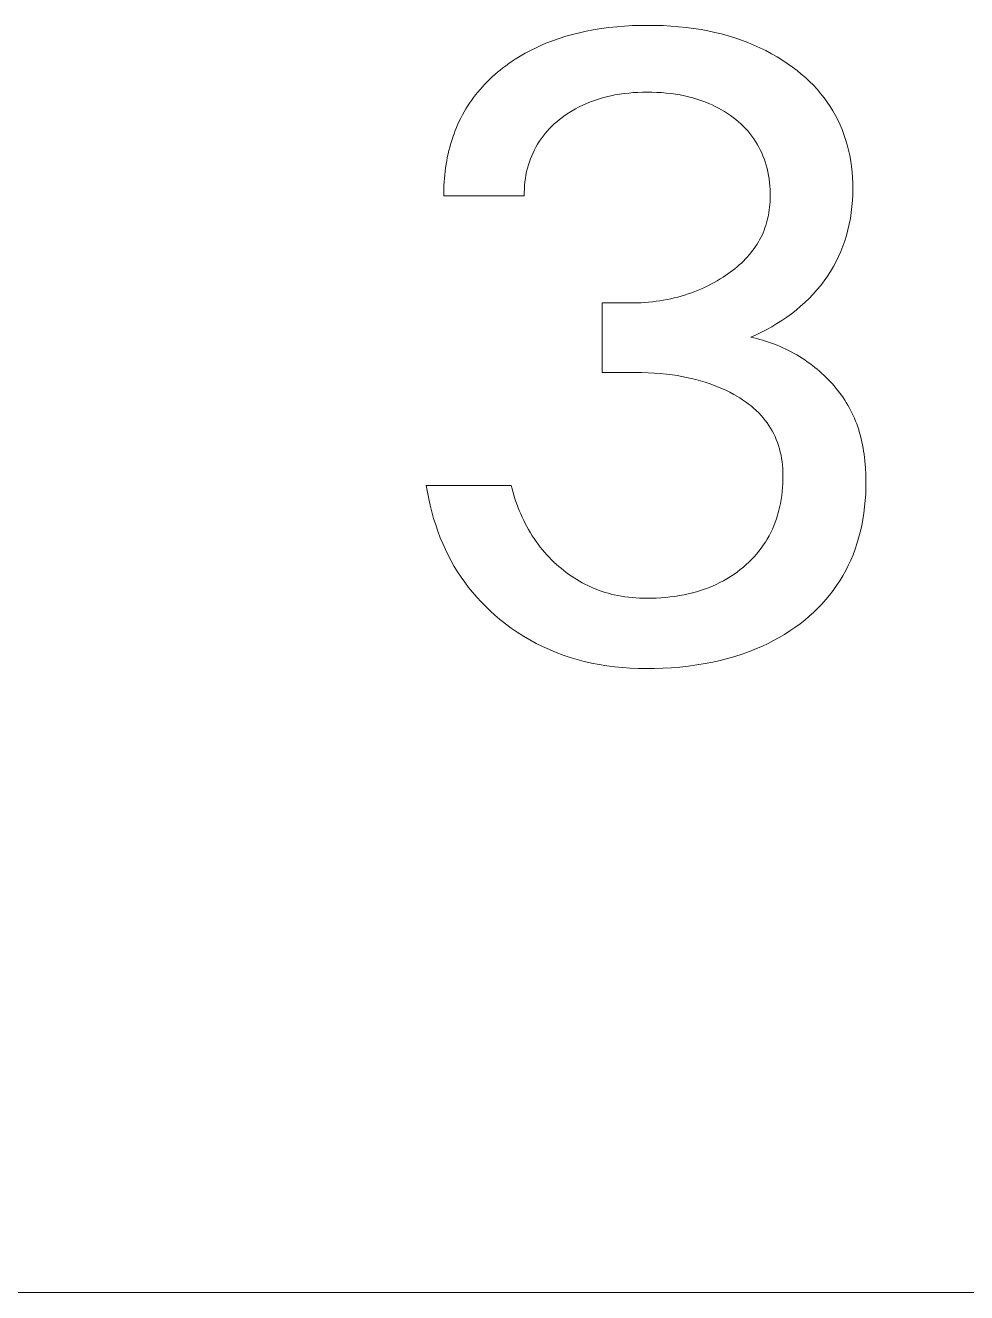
# Model space of a CAD drawing. Header units: millimetres. Extents: x -5035 to 14510, y -7775 to 12.
# Drawn here: x 623.375 to 625.403, y -2292.79 to -2290.061 of the extents above; entities that cross this region are included whole.
import ezdxf

# ---------------------------------------------------------------- set-up
doc = ezdxf.new("R2010")
doc.units = ezdxf.units.MM
doc.layers.add('eProC - L2', color=41, linetype='Continuous', lineweight=20)

msp = doc.modelspace()

# ---------------------------------------------------------------- linework, layer by layer
at = {"layer": 'eProC - L2', "linetype": 'Continuous'}
for p, q in [((624.6493, -2290.0641), (624.6324, -2290.0659)), ((624.6662, -2290.0627), (624.6493, -2290.0641)), ((624.6831, -2290.0618), (624.6662, -2290.0627)), ((624.7, -2290.0613), (624.6831, -2290.0618)), ((624.717, -2290.0611), (624.7, -2290.0613)), ((624.7334, -2290.0613), (624.717, -2290.0611)), ((624.7498, -2290.0618), (624.7334, -2290.0613)), ((624.7662, -2290.0627), (624.7498, -2290.0618)), ((624.7825, -2290.064), (624.7662, -2290.0627)), ((624.7988, -2290.0657), (624.7825, -2290.064)), ((624.5252, -2290.0892), (624.5108, -2290.0943)), ((624.5396, -2290.0846), (624.5252, -2290.0892)), ((624.5543, -2290.0805), (624.5396, -2290.0846)), ((624.569, -2290.0769), (624.5543, -2290.0805)), ((624.5839, -2290.0736), (624.569, -2290.0769)), ((624.5988, -2290.0708), (624.5839, -2290.0736)), ((624.6156, -2290.0681), (624.5988, -2290.0708)), ((624.6324, -2290.0659), (624.6156, -2290.0681)), ((624.8151, -2290.0678), (624.7988, -2290.0657)), ((624.8313, -2290.0704), (624.8151, -2290.0678)), ((624.846, -2290.0731), (624.8313, -2290.0704)), ((624.8606, -2290.0762), (624.846, -2290.0731)), ((624.8751, -2290.0797), (624.8606, -2290.0762)), ((624.8895, -2290.0837), (624.8751, -2290.0797)), ((624.9038, -2290.0881), (624.8895, -2290.0837)), ((624.9179, -2290.0929), (624.9038, -2290.0881)), ((624.4594, -2290.1174), (624.4521, -2290.1213)), ((624.4667, -2290.1135), (624.4594, -2290.1174)), ((624.4741, -2290.1099), (624.4667, -2290.1135)), ((624.4815, -2290.1064), (624.4741, -2290.1099)), ((624.4891, -2290.103), (624.4815, -2290.1064)), ((624.4967, -2290.0998), (624.4891, -2290.103)), ((624.5108, -2290.0943), (624.4967, -2290.0998)), ((624.9319, -2290.0981), (624.9179, -2290.0929)), ((624.9449, -2290.1035), (624.9319, -2290.0981)), ((624.9577, -2290.1093), (624.9449, -2290.1035)), ((624.9704, -2290.1155), (624.9577, -2290.1093)), ((624.9829, -2290.1221), (624.9704, -2290.1155)), ((624.4172, -2290.1433), (624.4105, -2290.1482)), ((624.424, -2290.1386), (624.4172, -2290.1433)), ((624.4309, -2290.1341), (624.424, -2290.1386)), ((624.4379, -2290.1297), (624.4309, -2290.1341)), ((624.445, -2290.1254), (624.4379, -2290.1297)), ((624.4521, -2290.1213), (624.445, -2290.1254)), ((624.9951, -2290.1291), (624.9829, -2290.1221)), ((625.0071, -2290.1365), (624.9951, -2290.1291)), ((625.0188, -2290.1444), (625.0071, -2290.1365)), ((625.0284, -2290.1513), (625.0188, -2290.1444)), ((624.3813, -2290.1721), (624.3758, -2290.1772)), ((624.3869, -2290.167), (624.3813, -2290.1721)), ((624.3927, -2290.1621), (624.3869, -2290.167)), ((624.3985, -2290.1574), (624.3927, -2290.1621)), ((624.4044, -2290.1527), (624.3985, -2290.1574)), ((624.4105, -2290.1482), (624.4044, -2290.1527)), ((625.0379, -2290.1585), (625.0284, -2290.1513)), ((625.047, -2290.1659), (625.0379, -2290.1585)), ((625.056, -2290.1737), (625.047, -2290.1659)), ((625.0646, -2290.1818), (625.056, -2290.1737)), ((624.3549, -2290.199), (624.3501, -2290.2047)), ((624.36, -2290.1933), (624.3549, -2290.199)), ((624.3651, -2290.1878), (624.36, -2290.1933)), ((624.3704, -2290.1825), (624.3651, -2290.1878)), ((624.3758, -2290.1772), (624.3704, -2290.1825)), ((625.073, -2290.1902), (625.0646, -2290.1818)), ((625.081, -2290.1989), (625.073, -2290.1902)), ((625.0887, -2290.2078), (625.081, -2290.1989)), ((624.3322, -2290.2287), (624.3281, -2290.2349)), ((624.3364, -2290.2226), (624.3322, -2290.2287)), ((624.3408, -2290.2165), (624.3364, -2290.2226)), ((624.3453, -2290.2105), (624.3408, -2290.2165)), ((624.3501, -2290.2047), (624.3453, -2290.2105)), ((624.5843, -2290.2293), (624.5928, -2290.2259)), ((624.5928, -2290.2259), (624.6014, -2290.2227)), ((624.6014, -2290.2227), (624.61, -2290.2198)), ((624.61, -2290.2198), (624.6188, -2290.2172)), ((624.6188, -2290.2172), (624.6277, -2290.2149)), ((624.6277, -2290.2149), (624.6366, -2290.2128)), ((624.6366, -2290.2128), (624.6455, -2290.211)), ((624.6455, -2290.211), (624.6554, -2290.2093)), ((624.6554, -2290.2093), (624.6653, -2290.2079)), ((624.6653, -2290.2079), (624.6752, -2290.2068)), ((624.6752, -2290.2068), (624.6851, -2290.206)), ((624.6851, -2290.206), (624.6951, -2290.2054)), ((624.6951, -2290.2054), (624.7051, -2290.205)), ((624.7051, -2290.205), (624.7151, -2290.2049)), ((624.7151, -2290.2049), (624.7253, -2290.205)), ((624.7253, -2290.205), (624.7355, -2290.2054)), ((624.7355, -2290.2054), (624.7457, -2290.2059)), ((624.7457, -2290.2059), (624.7559, -2290.2068)), ((624.7559, -2290.2068), (624.766, -2290.2079)), ((624.766, -2290.2079), (624.7761, -2290.2093)), ((624.7761, -2290.2093), (624.7862, -2290.211)), ((624.7862, -2290.211), (624.7952, -2290.2128)), ((624.7952, -2290.2128), (624.8042, -2290.2149)), ((624.8042, -2290.2149), (624.8132, -2290.2172)), ((624.8132, -2290.2172), (624.822, -2290.2198)), ((624.822, -2290.2198), (624.8308, -2290.2227)), ((624.8308, -2290.2227), (624.8394, -2290.2258)), ((624.8394, -2290.2258), (624.848, -2290.2293)), ((625.0961, -2290.2171), (625.0887, -2290.2078)), ((625.1027, -2290.2262), (625.0961, -2290.2171)), ((625.109, -2290.2356), (625.1027, -2290.2262)), ((624.317, -2290.2541), (624.3136, -2290.2607)), ((624.3205, -2290.2476), (624.317, -2290.2541)), ((624.3243, -2290.2412), (624.3205, -2290.2476)), ((624.3281, -2290.2349), (624.3243, -2290.2412)), ((624.5316, -2290.2598), (624.5386, -2290.2547)), ((624.5386, -2290.2547), (624.5459, -2290.2498)), ((624.5459, -2290.2498), (624.5533, -2290.2452)), ((624.5533, -2290.2452), (624.5609, -2290.2408)), ((624.5609, -2290.2408), (624.5686, -2290.2367)), ((624.5686, -2290.2367), (624.5764, -2290.2329)), ((624.5764, -2290.2329), (624.5843, -2290.2293)), ((624.848, -2290.2293), (624.8549, -2290.2324)), ((624.8549, -2290.2324), (624.8618, -2290.2357)), ((624.8618, -2290.2357), (624.8685, -2290.2392)), ((624.8685, -2290.2392), (624.8752, -2290.2429)), ((624.8752, -2290.2429), (624.8817, -2290.2468)), ((624.8817, -2290.2468), (624.8881, -2290.251)), ((624.8881, -2290.251), (624.8944, -2290.2553)), ((624.8944, -2290.2553), (624.9005, -2290.2598)), ((625.1149, -2290.2451), (625.109, -2290.2356)), ((625.1204, -2290.2549), (625.1149, -2290.2451)), ((625.1256, -2290.2649), (625.1204, -2290.2549)), ((624.3043, -2290.2809), (624.3015, -2290.2878)), ((624.3072, -2290.2741), (624.3043, -2290.2809)), ((624.3103, -2290.2673), (624.3072, -2290.2741)), ((624.3136, -2290.2607), (624.3103, -2290.2673)), ((624.4998, -2290.2887), (624.5047, -2290.2835)), ((624.5047, -2290.2835), (624.5097, -2290.2784)), ((624.5097, -2290.2784), (624.515, -2290.2735)), ((624.515, -2290.2735), (624.5204, -2290.2688)), ((624.5204, -2290.2688), (624.5259, -2290.2642)), ((624.5259, -2290.2642), (624.5316, -2290.2598)), ((624.9005, -2290.2598), (624.9061, -2290.2642)), ((624.9061, -2290.2642), (624.9115, -2290.2687)), ((624.9115, -2290.2687), (624.9168, -2290.2734)), ((624.9168, -2290.2734), (624.9219, -2290.2783)), ((624.9219, -2290.2783), (624.9269, -2290.2833)), ((624.9269, -2290.2833), (624.9317, -2290.2886)), ((625.1304, -2290.2751), (625.1256, -2290.2649)), ((625.1348, -2290.2855), (625.1304, -2290.2751)), ((624.2941, -2290.3088), (624.2919, -2290.3159)), ((624.2964, -2290.3017), (624.2941, -2290.3088)), ((624.2989, -2290.2947), (624.2964, -2290.3017)), ((624.3015, -2290.2878), (624.2989, -2290.2947)), ((624.4825, -2290.3112), (624.4864, -2290.3054)), ((624.4864, -2290.3054), (624.4906, -2290.2997)), ((624.4906, -2290.2997), (624.4951, -2290.2941)), ((624.4951, -2290.2941), (624.4998, -2290.2887)), ((624.9317, -2290.2886), (624.9362, -2290.2939)), ((624.9362, -2290.2939), (624.9406, -2290.2995)), ((624.9406, -2290.2995), (624.9447, -2290.3052)), ((624.9447, -2290.3052), (624.9486, -2290.311)), ((625.1388, -2290.296), (625.1348, -2290.2855)), ((625.1424, -2290.3067), (625.1388, -2290.296)), ((625.1458, -2290.3182), (625.1424, -2290.3067)), ((624.2861, -2290.338), (624.2845, -2290.3455)), ((624.2879, -2290.3306), (624.2861, -2290.338)), ((624.2898, -2290.3233), (624.2879, -2290.3306)), ((624.2919, -2290.3159), (624.2898, -2290.3233)), ((624.4663, -2290.3419), (624.4691, -2290.3355)), ((624.4691, -2290.3355), (624.4721, -2290.3292)), ((624.4721, -2290.3292), (624.4753, -2290.3231)), ((624.4753, -2290.3231), (624.4788, -2290.317)), ((624.4788, -2290.317), (624.4825, -2290.3112)), ((624.9486, -2290.311), (624.9522, -2290.317)), ((624.9522, -2290.317), (624.9556, -2290.3231)), ((624.9556, -2290.3231), (624.9587, -2290.3293)), ((624.9587, -2290.3293), (624.9617, -2290.3357)), ((624.9617, -2290.3357), (624.9644, -2290.3421)), ((625.1488, -2290.3298), (625.1458, -2290.3182)), ((625.1513, -2290.3415), (625.1488, -2290.3298)), ((624.2818, -2290.3604), (624.2807, -2290.368)), ((624.2831, -2290.353), (624.2818, -2290.3604)), ((624.2845, -2290.3455), (624.2831, -2290.353)), ((624.4572, -2290.3688), (624.4592, -2290.3616)), ((624.4592, -2290.3616), (624.4614, -2290.3549)), ((624.4614, -2290.3549), (624.4637, -2290.3483)), ((624.4637, -2290.3483), (624.4663, -2290.3419)), ((624.9644, -2290.3421), (624.9669, -2290.3487)), ((624.9669, -2290.3487), (624.9691, -2290.3553)), ((624.9691, -2290.3553), (624.9712, -2290.362)), ((624.9712, -2290.362), (624.9732, -2290.3694)), ((625.1534, -2290.3533), (625.1513, -2290.3415)), ((625.155, -2290.3651), (625.1534, -2290.3533)), ((625.1563, -2290.3771), (625.155, -2290.3651)), ((624.2782, -2290.3906), (624.2777, -2290.3981)), ((624.2789, -2290.383), (624.2782, -2290.3906)), ((624.2797, -2290.3755), (624.2789, -2290.383)), ((624.2807, -2290.368), (624.2797, -2290.3755)), ((624.4516, -2290.3984), (624.4526, -2290.3909)), ((624.4526, -2290.3909), (624.4539, -2290.3835)), ((624.4539, -2290.3835), (624.4554, -2290.3761)), ((624.4554, -2290.3761), (624.4572, -2290.3688)), ((624.9732, -2290.3694), (624.9749, -2290.3768)), ((624.9749, -2290.3768), (624.9764, -2290.3843)), ((624.9764, -2290.3843), (624.9776, -2290.3919)), ((624.9776, -2290.3919), (624.9785, -2290.3995)), ((625.1572, -2290.3891), (625.1563, -2290.3771)), ((625.1577, -2290.4011), (625.1572, -2290.3891)), ((624.2771, -2290.4132), (624.277, -2290.4207)), ((624.2773, -2290.4057), (624.2771, -2290.4132)), ((624.2777, -2290.3981), (624.2773, -2290.4057)), ((624.4502, -2290.4208), (624.4504, -2290.4133)), ((624.4504, -2290.4133), (624.4509, -2290.4058)), ((624.4509, -2290.4058), (624.4516, -2290.3984)), ((624.9785, -2290.3995), (624.9793, -2290.4071)), ((624.9793, -2290.4071), (624.9798, -2290.4147)), ((624.9798, -2290.4147), (624.98, -2290.4224)), ((625.1579, -2290.4131), (625.1577, -2290.4011)), ((625.1577, -2290.4259), (625.1579, -2290.4131)), ((624.277, -2290.4207), (624.2771, -2290.4282)), ((624.4502, -2290.4282), (624.2771, -2290.4282)), ((624.4502, -2290.4282), (624.4502, -2290.4208)), ((624.9796, -2290.4415), (624.9792, -2290.4472)), ((624.9799, -2290.4358), (624.9796, -2290.4415)), ((624.98, -2290.4301), (624.9799, -2290.4358)), ((624.98, -2290.4224), (624.98, -2290.4301)), ((625.1561, -2290.4514), (625.1571, -2290.4386)), ((625.1571, -2290.4386), (625.1577, -2290.4259)), ((624.9762, -2290.4698), (624.975, -2290.4754)), ((624.9772, -2290.4642), (624.9762, -2290.4698)), ((624.978, -2290.4586), (624.9772, -2290.4642)), ((624.9787, -2290.4529), (624.978, -2290.4586)), ((624.9792, -2290.4472), (624.9787, -2290.4529)), ((625.1528, -2290.4767), (625.1547, -2290.4641)), ((625.1547, -2290.4641), (625.1561, -2290.4514)), ((624.9688, -2290.4973), (624.9668, -2290.5025)), ((624.9706, -2290.4919), (624.9688, -2290.4973)), ((624.9722, -2290.4864), (624.9706, -2290.4919)), ((624.9737, -2290.4809), (624.9722, -2290.4864)), ((624.975, -2290.4754), (624.9737, -2290.4809)), ((625.1443, -2290.514), (625.1476, -2290.5017)), ((625.1476, -2290.5017), (625.1504, -2290.4892)), ((625.1504, -2290.4892), (625.1528, -2290.4767)), ((624.9545, -2290.5276), (624.9516, -2290.5324)), ((624.9573, -2290.5227), (624.9545, -2290.5276)), ((624.9599, -2290.5178), (624.9573, -2290.5227)), ((624.9624, -2290.5128), (624.9599, -2290.5178)), ((624.9647, -2290.5077), (624.9624, -2290.5128)), ((624.9668, -2290.5025), (624.9647, -2290.5077)), ((625.1367, -2290.5368), (625.1407, -2290.5255)), ((625.1407, -2290.5255), (625.1443, -2290.514)), ((624.935, -2290.555), (624.9309, -2290.5596)), ((624.9386, -2290.5507), (624.935, -2290.555)), ((624.942, -2290.5462), (624.9386, -2290.5507)), ((624.9453, -2290.5417), (624.942, -2290.5462)), ((624.9485, -2290.5371), (624.9453, -2290.5417)), ((624.9516, -2290.5324), (624.9485, -2290.5371)), ((625.1274, -2290.5591), (625.1323, -2290.548)), ((625.1323, -2290.548), (625.1367, -2290.5368)), ((624.9087, -2290.5812), (624.9039, -2290.5851)), ((624.9134, -2290.5771), (624.9087, -2290.5812)), ((624.9179, -2290.5729), (624.9134, -2290.5771)), ((624.9224, -2290.5686), (624.9179, -2290.5729)), ((624.9267, -2290.5642), (624.9224, -2290.5686)), ((624.9309, -2290.5596), (624.9267, -2290.5642)), ((625.1102, -2290.5909), (625.1163, -2290.5805)), ((625.1163, -2290.5805), (625.1221, -2290.5699)), ((625.1221, -2290.5699), (625.1274, -2290.5591)), ((624.8723, -2290.6073), (624.8658, -2290.6112)), ((624.8788, -2290.6032), (624.8723, -2290.6073)), ((624.884, -2290.5998), (624.8788, -2290.6032)), ((624.8891, -2290.5963), (624.884, -2290.5998)), ((624.8941, -2290.5927), (624.8891, -2290.5963)), ((624.8991, -2290.589), (624.8941, -2290.5927)), ((624.9039, -2290.5851), (624.8991, -2290.589)), ((625.0964, -2290.6112), (625.1036, -2290.601)), ((625.1036, -2290.601), (625.1102, -2290.5909)), ((624.8104, -2290.637), (624.8031, -2290.6395)), ((624.8177, -2290.6342), (624.8104, -2290.637)), ((624.8248, -2290.6314), (624.8177, -2290.6342)), ((624.8318, -2290.6284), (624.8248, -2290.6314)), ((624.8387, -2290.6253), (624.8318, -2290.6284)), ((624.8456, -2290.622), (624.8387, -2290.6253)), ((624.8524, -2290.6186), (624.8456, -2290.622)), ((624.8591, -2290.615), (624.8524, -2290.6186)), ((624.8658, -2290.6112), (624.8591, -2290.615)), ((625.0724, -2290.6401), (625.0808, -2290.6308)), ((625.0808, -2290.6308), (625.0888, -2290.6212)), ((625.0888, -2290.6212), (625.0964, -2290.6112)), ((624.6177, -2290.8085), (624.6177, -2290.659)), ((624.6177, -2290.659), (624.6773, -2290.659)), ((624.6854, -2290.659), (624.6773, -2290.659)), ((624.6936, -2290.6588), (624.6854, -2290.659)), ((624.7018, -2290.6584), (624.6936, -2290.6588)), ((624.7099, -2290.6579), (624.7018, -2290.6584)), ((624.7181, -2290.6572), (624.7099, -2290.6579)), ((624.7262, -2290.6564), (624.7181, -2290.6572)), ((624.7344, -2290.6554), (624.7262, -2290.6564)), ((624.7425, -2290.6542), (624.7344, -2290.6554)), ((624.7505, -2290.6528), (624.7425, -2290.6542)), ((624.7582, -2290.6514), (624.7505, -2290.6528)), ((624.7658, -2290.6498), (624.7582, -2290.6514)), ((624.7733, -2290.6481), (624.7658, -2290.6498)), ((624.7808, -2290.6462), (624.7733, -2290.6481)), ((624.7883, -2290.6441), (624.7808, -2290.6462)), ((624.7957, -2290.6419), (624.7883, -2290.6441)), ((624.8031, -2290.6395), (624.7957, -2290.6419)), ((625.0454, -2290.6661), (625.0547, -2290.6578)), ((625.0547, -2290.6578), (625.0637, -2290.6491)), ((625.0637, -2290.6491), (625.0724, -2290.6401)), ((625.0052, -2290.6967), (625.0157, -2290.6895)), ((625.0157, -2290.6895), (625.0259, -2290.682)), ((625.0259, -2290.682), (625.0358, -2290.6742)), ((625.0358, -2290.6742), (625.0454, -2290.6661)), ((624.9615, -2290.7221), (624.9728, -2290.7162)), ((624.9728, -2290.7162), (624.9838, -2290.71)), ((624.9838, -2290.71), (624.9946, -2290.7035)), ((624.9946, -2290.7035), (625.0052, -2290.6967)), ((624.9384, -2290.7328), (624.95, -2290.7277)), ((624.9448, -2290.7342), (624.9384, -2290.7328)), ((624.9512, -2290.7357), (624.9448, -2290.7342)), ((624.95, -2290.7277), (624.9615, -2290.7221)), ((624.9575, -2290.7373), (624.9512, -2290.7357)), ((624.9639, -2290.7391), (624.9575, -2290.7373)), ((624.9702, -2290.741), (624.9639, -2290.7391)), ((624.9765, -2290.743), (624.9702, -2290.741)), ((624.9827, -2290.7452), (624.9765, -2290.743)), ((624.989, -2290.7475), (624.9827, -2290.7452)), ((624.9952, -2290.75), (624.989, -2290.7475)), ((625.0013, -2290.7526), (624.9952, -2290.75)), ((625.0074, -2290.7553), (625.0013, -2290.7526)), ((625.0135, -2290.7582), (625.0074, -2290.7553)), ((625.0195, -2290.7612), (625.0135, -2290.7582)), ((625.0255, -2290.7643), (625.0195, -2290.7612)), ((625.0314, -2290.7675), (625.0255, -2290.7643)), ((625.0372, -2290.7708), (625.0314, -2290.7675)), ((625.043, -2290.7743), (625.0372, -2290.7708)), ((625.0487, -2290.7779), (625.043, -2290.7743)), ((625.0543, -2290.7816), (625.0487, -2290.7779)), ((625.0599, -2290.7855), (625.0543, -2290.7816)), ((625.0654, -2290.7894), (625.0599, -2290.7855)), ((625.0708, -2290.7934), (625.0654, -2290.7894)), ((625.0761, -2290.7976), (625.0708, -2290.7934)), ((625.0811, -2290.8017), (625.0761, -2290.7976)), ((625.086, -2290.8058), (625.0811, -2290.8017)), ((624.6905, -2290.8085), (624.6177, -2290.8085)), ((624.6905, -2290.8085), (624.7037, -2290.8087)), ((624.7037, -2290.8087), (624.7169, -2290.8091)), ((624.7169, -2290.8091), (624.7301, -2290.8098)), ((624.7301, -2290.8098), (624.7432, -2290.8108)), ((624.7432, -2290.8108), (624.7564, -2290.8121)), ((624.7564, -2290.8121), (624.7695, -2290.8138)), ((624.7695, -2290.8138), (624.7797, -2290.8153)), ((624.7797, -2290.8153), (624.7898, -2290.8171)), ((624.7898, -2290.8171), (624.7999, -2290.8191)), ((624.7999, -2290.8191), (624.81, -2290.8214)), ((624.81, -2290.8214), (624.82, -2290.8238)), ((624.82, -2290.8238), (624.8299, -2290.8266)), ((624.8299, -2290.8266), (624.8398, -2290.8296)), ((625.0908, -2290.8101), (625.086, -2290.8058)), ((625.0955, -2290.8144), (625.0908, -2290.8101)), ((625.1001, -2290.8189), (625.0955, -2290.8144)), ((625.1046, -2290.8234), (625.1001, -2290.8189)), ((625.1091, -2290.828), (625.1046, -2290.8234)), ((625.1134, -2290.8327), (625.1091, -2290.828)), ((624.8398, -2290.8296), (624.8489, -2290.8326)), ((624.8489, -2290.8326), (624.8579, -2290.8358)), ((624.8579, -2290.8358), (624.8668, -2290.8393)), ((624.8668, -2290.8393), (624.8757, -2290.843)), ((624.8757, -2290.843), (624.8844, -2290.847)), ((624.8844, -2290.847), (624.893, -2290.8513)), ((624.893, -2290.8513), (624.9015, -2290.8558)), ((624.9015, -2290.8558), (624.908, -2290.8595)), ((625.1176, -2290.8375), (625.1134, -2290.8327)), ((625.1217, -2290.8424), (625.1176, -2290.8375)), ((625.1257, -2290.8473), (625.1217, -2290.8424)), ((625.1296, -2290.8524), (625.1257, -2290.8473)), ((625.1333, -2290.8575), (625.1296, -2290.8524)), ((624.908, -2290.8595), (624.9144, -2290.8634)), ((624.9144, -2290.8634), (624.9206, -2290.8675)), ((624.9206, -2290.8675), (624.9268, -2290.8717)), ((624.9268, -2290.8717), (624.9328, -2290.8762)), ((624.9328, -2290.8762), (624.9387, -2290.8808)), ((624.9387, -2290.8808), (624.9444, -2290.8856)), ((625.137, -2290.8627), (625.1333, -2290.8575)), ((625.1405, -2290.8679), (625.137, -2290.8627)), ((625.1438, -2290.8733), (625.1405, -2290.8679)), ((625.1471, -2290.8787), (625.1438, -2290.8733)), ((625.1502, -2290.8842), (625.1471, -2290.8787)), ((624.9444, -2290.8856), (624.9499, -2290.8906)), ((624.9499, -2290.8906), (624.9552, -2290.8958)), ((624.9552, -2290.8958), (624.9604, -2290.9013)), ((624.9604, -2290.9013), (624.9649, -2290.9064)), ((624.9649, -2290.9064), (624.9692, -2290.9117)), ((625.1532, -2290.8897), (625.1502, -2290.8842)), ((625.156, -2290.8954), (625.1532, -2290.8897)), ((625.1587, -2290.901), (625.156, -2290.8954)), ((625.1614, -2290.9071), (625.1587, -2290.901)), ((625.164, -2290.9133), (625.1614, -2290.9071)), ((624.9692, -2290.9117), (624.9733, -2290.9172)), ((624.9733, -2290.9172), (624.9772, -2290.9228)), ((624.9772, -2290.9228), (624.9808, -2290.9286)), ((624.9808, -2290.9286), (624.9843, -2290.9345)), ((624.9843, -2290.9345), (624.9875, -2290.9405)), ((625.1663, -2290.9195), (625.164, -2290.9133)), ((625.1686, -2290.9258), (625.1663, -2290.9195)), ((625.1706, -2290.9322), (625.1686, -2290.9258)), ((625.1726, -2290.9386), (625.1706, -2290.9322)), ((624.9875, -2290.9405), (624.9905, -2290.9467)), ((624.9905, -2290.9467), (624.9932, -2290.9529)), ((624.9932, -2290.9529), (624.9957, -2290.9593)), ((624.9957, -2290.9593), (624.998, -2290.9661)), ((625.1743, -2290.9451), (625.1726, -2290.9386)), ((625.176, -2290.9516), (625.1743, -2290.9451)), ((625.1775, -2290.9581), (625.176, -2290.9516)), ((625.1789, -2290.9647), (625.1775, -2290.9581)), ((625.1801, -2290.9713), (625.1789, -2290.9647)), ((624.998, -2290.9661), (625, -2290.973)), ((625, -2290.973), (625.0018, -2290.9799)), ((625.0018, -2290.9799), (625.0033, -2290.9869)), ((625.0033, -2290.9869), (625.0045, -2290.994)), ((625.1812, -2290.978), (625.1801, -2290.9713)), ((625.1822, -2290.9847), (625.1812, -2290.978)), ((625.184, -2290.9992), (625.1822, -2290.9847)), ((625.0045, -2290.994), (625.0055, -2291.0011)), ((625.0055, -2291.0011), (625.0063, -2291.0083)), ((625.0063, -2291.0083), (625.0069, -2291.0155)), ((625.0069, -2291.0155), (625.0073, -2291.0227)), ((625.1852, -2291.0138), (625.184, -2290.9992)), ((625.186, -2291.0285), (625.1852, -2291.0138)), ((625.0072, -2291.0475), (625.0067, -2291.0563)), ((625.0075, -2291.0387), (625.0072, -2291.0475)), ((625.0073, -2291.0227), (625.0075, -2291.0299)), ((625.0075, -2291.0299), (625.0075, -2291.0387)), ((625.1863, -2291.0432), (625.186, -2291.0285)), ((625.1862, -2291.057), (625.1863, -2291.0432)), ((624.2392, -2291.0517), (624.2415, -2291.0661)), ((624.2392, -2291.0517), (624.4218, -2291.0517)), ((624.2415, -2291.0661), (624.2443, -2291.0804)), ((624.4239, -2291.0595), (624.4218, -2291.0517)), ((624.4261, -2291.0672), (624.4239, -2291.0595)), ((624.4284, -2291.075), (624.4261, -2291.0672)), ((625.0049, -2291.0738), (625.0036, -2291.0825)), ((625.0059, -2291.0651), (625.0049, -2291.0738)), ((625.0067, -2291.0563), (625.0059, -2291.0651)), ((625.1848, -2291.0846), (625.1857, -2291.0708)), ((625.1857, -2291.0708), (625.1862, -2291.057)), ((624.2443, -2291.0804), (624.2474, -2291.0947)), ((624.2474, -2291.0947), (624.251, -2291.1088)), ((624.4309, -2291.0827), (624.4284, -2291.075)), ((624.4336, -2291.0903), (624.4309, -2291.0827)), ((624.4364, -2291.0979), (624.4336, -2291.0903)), ((624.4394, -2291.1055), (624.4364, -2291.0979)), ((625.0001, -2291.0997), (624.998, -2291.1082)), ((625.002, -2291.0911), (625.0001, -2291.0997)), ((625.0036, -2291.0825), (625.002, -2291.0911)), ((625.1818, -2291.1119), (625.1835, -2291.0983)), ((625.1835, -2291.0983), (625.1848, -2291.0846)), ((624.251, -2291.1088), (624.255, -2291.1229)), ((624.255, -2291.1229), (624.2594, -2291.1369)), ((624.4426, -2291.1129), (624.4394, -2291.1055)), ((624.4459, -2291.1203), (624.4426, -2291.1129)), ((624.4491, -2291.1271), (624.4459, -2291.1203)), ((624.4525, -2291.1339), (624.4491, -2291.1271)), ((624.9934, -2291.1236), (624.9907, -2291.1311)), ((624.9958, -2291.1159), (624.9934, -2291.1236)), ((624.998, -2291.1082), (624.9958, -2291.1159)), ((625.1771, -2291.1389), (625.1797, -2291.1254)), ((625.1797, -2291.1254), (625.1818, -2291.1119)), ((624.2594, -2291.1369), (624.2642, -2291.1507)), ((624.2642, -2291.1507), (624.2694, -2291.1644)), ((624.456, -2291.1406), (624.4525, -2291.1339)), ((624.4597, -2291.1471), (624.456, -2291.1406)), ((624.4635, -2291.1536), (624.4597, -2291.1471)), ((624.4675, -2291.1601), (624.4635, -2291.1536)), ((624.9813, -2291.1532), (624.9777, -2291.1603)), ((624.9847, -2291.146), (624.9813, -2291.1532)), ((624.9878, -2291.1386), (624.9847, -2291.146)), ((624.9907, -2291.1311), (624.9878, -2291.1386)), ((625.1705, -2291.1655), (625.174, -2291.1523)), ((625.174, -2291.1523), (625.1771, -2291.1389)), ((624.2694, -2291.1644), (624.2747, -2291.1771)), ((624.2747, -2291.1771), (624.2803, -2291.1896)), ((624.4716, -2291.1664), (624.4675, -2291.1601)), ((624.4758, -2291.1726), (624.4716, -2291.1664)), ((624.4803, -2291.1787), (624.4758, -2291.1726)), ((624.4847, -2291.1845), (624.4803, -2291.1787)), ((624.9652, -2291.1808), (624.9606, -2291.1873)), ((624.9696, -2291.1741), (624.9652, -2291.1808)), ((624.9738, -2291.1673), (624.9696, -2291.1741)), ((624.9777, -2291.1603), (624.9738, -2291.1673)), ((625.1628, -2291.1894), (625.1669, -2291.1775)), ((625.1669, -2291.1775), (625.1705, -2291.1655)), ((624.2803, -2291.1896), (624.2864, -2291.202)), ((624.2864, -2291.202), (624.2927, -2291.2141)), ((624.4893, -2291.1902), (624.4847, -2291.1845)), ((624.494, -2291.1957), (624.4893, -2291.1902)), ((624.4988, -2291.2012), (624.494, -2291.1957)), ((624.5038, -2291.2066), (624.4988, -2291.2012)), ((624.5089, -2291.2118), (624.5038, -2291.2066)), ((624.9454, -2291.2056), (624.9399, -2291.2114)), ((624.9507, -2291.1997), (624.9454, -2291.2056)), ((624.9557, -2291.1936), (624.9507, -2291.1997)), ((624.9606, -2291.1873), (624.9557, -2291.1936)), ((625.1535, -2291.2128), (625.1584, -2291.2012)), ((625.1584, -2291.2012), (625.1628, -2291.1894)), ((624.2927, -2291.2141), (624.2995, -2291.2261)), ((624.2995, -2291.2261), (624.3067, -2291.2378)), ((624.3067, -2291.2378), (624.3142, -2291.2492)), ((624.5141, -2291.2169), (624.5089, -2291.2118)), ((624.5195, -2291.2219), (624.5141, -2291.2169)), ((624.5249, -2291.2267), (624.5195, -2291.2219)), ((624.5301, -2291.2311), (624.5249, -2291.2267)), ((624.5354, -2291.2353), (624.5301, -2291.2311)), ((624.5408, -2291.2395), (624.5354, -2291.2353)), ((624.9086, -2291.2384), (624.9015, -2291.2435)), ((624.9156, -2291.2332), (624.9086, -2291.2384)), ((624.9223, -2291.2277), (624.9156, -2291.2332)), ((624.9283, -2291.2224), (624.9223, -2291.2277)), ((624.9342, -2291.217), (624.9283, -2291.2224)), ((624.9399, -2291.2114), (624.9342, -2291.217)), ((625.1365, -2291.2464), (625.1426, -2291.2354)), ((625.1426, -2291.2354), (625.1483, -2291.2242)), ((625.1483, -2291.2242), (625.1535, -2291.2128)), ((624.3142, -2291.2492), (624.3221, -2291.2605)), ((624.3221, -2291.2605), (624.3303, -2291.2714)), ((624.5462, -2291.2435), (624.5408, -2291.2395)), ((624.5518, -2291.2473), (624.5462, -2291.2435)), ((624.5574, -2291.2511), (624.5518, -2291.2473)), ((624.5632, -2291.2546), (624.5574, -2291.2511)), ((624.569, -2291.2581), (624.5632, -2291.2546)), ((624.5749, -2291.2614), (624.569, -2291.2581)), ((624.5809, -2291.2646), (624.5749, -2291.2614)), ((624.5869, -2291.2675), (624.5809, -2291.2646)), ((624.8639, -2291.265), (624.8555, -2291.2687)), ((624.8717, -2291.2612), (624.8639, -2291.265)), ((624.8793, -2291.2571), (624.8717, -2291.2612)), ((624.8869, -2291.2528), (624.8793, -2291.2571)), ((624.8943, -2291.2482), (624.8869, -2291.2528)), ((624.9015, -2291.2435), (624.8943, -2291.2482)), ((625.1232, -2291.2677), (625.1301, -2291.2572)), ((625.1301, -2291.2572), (625.1365, -2291.2464)), ((624.3303, -2291.2714), (624.3389, -2291.282)), ((624.3389, -2291.282), (624.3478, -2291.2924)), ((624.3478, -2291.2924), (624.3571, -2291.3025)), ((624.593, -2291.2703), (624.5869, -2291.2675)), ((624.5992, -2291.273), (624.593, -2291.2703)), ((624.6054, -2291.2755), (624.5992, -2291.273)), ((624.6117, -2291.2779), (624.6054, -2291.2755)), ((624.6181, -2291.2801), (624.6117, -2291.2779)), ((624.6245, -2291.2821), (624.6181, -2291.2801)), ((624.6309, -2291.284), (624.6245, -2291.2821)), ((624.6374, -2291.2857), (624.6309, -2291.284)), ((624.6439, -2291.2873), (624.6374, -2291.2857)), ((624.6516, -2291.2889), (624.6439, -2291.2873)), ((624.6594, -2291.2903), (624.6516, -2291.2889)), ((624.6671, -2291.2915), (624.6594, -2291.2903)), ((624.6749, -2291.2925), (624.6671, -2291.2915)), ((624.6827, -2291.2933), (624.6749, -2291.2925)), ((624.7545, -2291.2932), (624.7445, -2291.294)), ((624.7646, -2291.2921), (624.7545, -2291.2932)), ((624.7746, -2291.2908), (624.7646, -2291.2921)), ((624.7845, -2291.2892), (624.7746, -2291.2908)), ((624.7945, -2291.2874), (624.7845, -2291.2892)), ((624.8034, -2291.2854), (624.7945, -2291.2874)), ((624.8123, -2291.2833), (624.8034, -2291.2854)), ((624.8211, -2291.2809), (624.8123, -2291.2833)), ((624.8299, -2291.2782), (624.8211, -2291.2809)), ((624.8385, -2291.2753), (624.8299, -2291.2782)), ((624.8471, -2291.2721), (624.8385, -2291.2753)), ((624.8555, -2291.2687), (624.8471, -2291.2721)), ((625.0999, -2291.2978), (625.1081, -2291.2881)), ((625.1081, -2291.2881), (625.1158, -2291.278)), ((625.1158, -2291.278), (625.1232, -2291.2677)), ((624.3571, -2291.3025), (624.3667, -2291.3122)), ((624.3667, -2291.3122), (624.3766, -2291.3217)), ((624.6906, -2291.2939), (624.6827, -2291.2933)), ((624.6984, -2291.2944), (624.6906, -2291.2939)), ((624.7063, -2291.2947), (624.6984, -2291.2944)), ((624.7142, -2291.2948), (624.7063, -2291.2947)), ((624.7243, -2291.2948), (624.7142, -2291.2948)), ((624.7344, -2291.2945), (624.7243, -2291.2948)), ((624.7445, -2291.294), (624.7344, -2291.2945)), ((625.0735, -2291.3252), (625.0826, -2291.3164)), ((625.0826, -2291.3164), (625.0915, -2291.3072)), ((625.0915, -2291.3072), (625.0999, -2291.2978)), ((624.3766, -2291.3217), (624.3868, -2291.3309)), ((624.3868, -2291.3309), (624.3972, -2291.3398)), ((624.3972, -2291.3398), (624.4095, -2291.3496)), ((625.0444, -2291.3497), (625.0543, -2291.3419)), ((625.0543, -2291.3419), (625.0641, -2291.3337)), ((625.0641, -2291.3337), (625.0735, -2291.3252)), ((624.4095, -2291.3496), (624.4222, -2291.3589)), ((624.4222, -2291.3589), (624.4352, -2291.3679)), ((624.4352, -2291.3679), (624.4484, -2291.3763)), ((624.9992, -2291.3795), (625.0108, -2291.3726)), ((625.0108, -2291.3726), (625.0223, -2291.3653)), ((625.0223, -2291.3653), (625.0334, -2291.3577)), ((625.0334, -2291.3577), (625.0444, -2291.3497)), ((624.4484, -2291.3763), (624.462, -2291.3843)), ((624.462, -2291.3843), (624.4758, -2291.3919)), ((624.4758, -2291.3919), (624.4898, -2291.3989)), ((624.4898, -2291.3989), (624.5043, -2291.4055)), ((624.9507, -2291.4033), (624.9631, -2291.3979)), ((624.9631, -2291.3979), (624.9753, -2291.3921)), ((624.9753, -2291.3921), (624.9874, -2291.386)), ((624.9874, -2291.386), (624.9992, -2291.3795)), ((624.5043, -2291.4055), (624.5189, -2291.4116)), ((624.5189, -2291.4116), (624.5338, -2291.4172)), ((624.5338, -2291.4172), (624.5488, -2291.4222)), ((624.5488, -2291.4222), (624.564, -2291.4268)), ((624.564, -2291.4268), (624.5794, -2291.4308)), ((624.8562, -2291.4323), (624.8723, -2291.4287)), ((624.8723, -2291.4287), (624.8883, -2291.4246)), ((624.8883, -2291.4246), (624.9041, -2291.42)), ((624.9041, -2291.42), (624.9198, -2291.415)), ((624.9198, -2291.415), (624.9354, -2291.4094)), ((624.9354, -2291.4094), (624.9507, -2291.4033)), ((624.5794, -2291.4308), (624.5949, -2291.4344)), ((624.5949, -2291.4344), (624.6114, -2291.4376)), ((624.6114, -2291.4376), (624.6281, -2291.4402)), ((624.6281, -2291.4402), (624.6448, -2291.4424)), ((624.6448, -2291.4424), (624.6616, -2291.444)), ((624.6616, -2291.444), (624.6785, -2291.4452)), ((624.6785, -2291.4452), (624.6954, -2291.4459)), ((624.6954, -2291.4459), (624.7123, -2291.4462)), ((624.7123, -2291.4462), (624.7306, -2291.4461)), ((624.7306, -2291.4461), (624.749, -2291.4456)), ((624.749, -2291.4456), (624.7673, -2291.4445)), ((624.7673, -2291.4445), (624.7855, -2291.443)), ((624.7855, -2291.443), (624.8038, -2291.441)), ((624.8038, -2291.441), (624.8219, -2291.4385)), ((624.8219, -2291.4385), (624.84, -2291.4355)), ((624.84, -2291.4355), (624.8562, -2291.4323)), ((622.9828, -2292.7901), (654.3934, -2292.7901))]:
    msp.add_line(p, q, dxfattribs=at)

doc.saveas('drawing.dxf')
